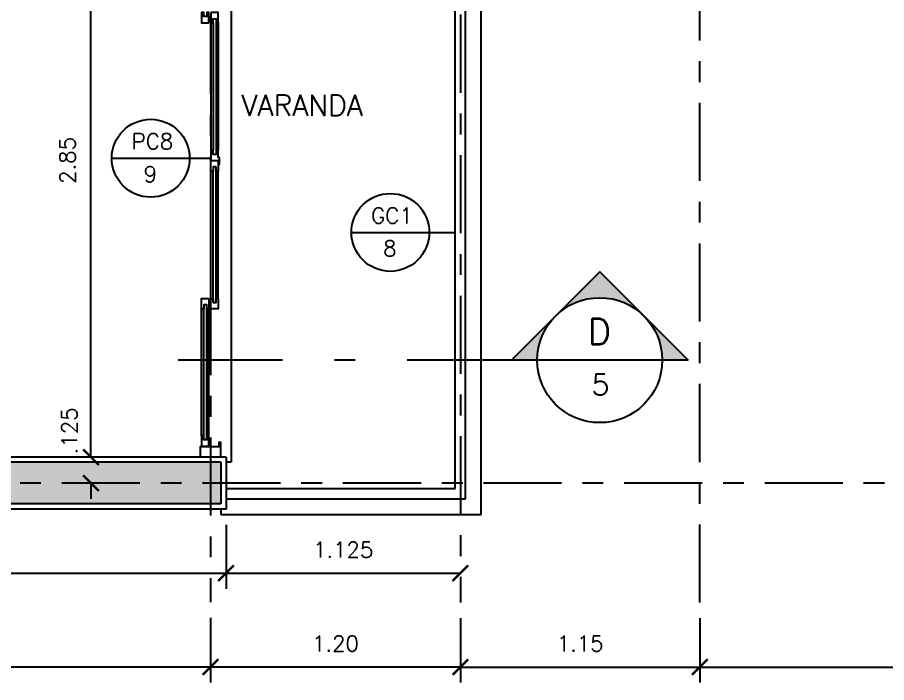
# Model space of a CAD drawing. Header units: millimetres. Extents: x 128 to 761, y 122 to 191.
# Drawn here: x 211.787 to 215.961, y 124.079 to 127.274 of the extents above; entities that cross this region are included whole.
import ezdxf
from ezdxf.enums import TextEntityAlignment as Align

# ---------------------------------------------------------------- set-up
doc = ezdxf.new("R2010")
doc.units = ezdxf.units.MM
doc.linetypes.add('CENTER', pattern=[0.6, 0.375, -0.075, 0.075, -0.075])
doc.linetypes.add('DASHDOT', pattern=[1, 0.5, -0.25, 0, -0.25])
for name, color, linetype in [('ALV', 5, 'Continuous'), ('CAIX', 2, 'Continuous'), ('CAIXN', 7, 'Continuous'), ('COTAS', 1, 'Continuous'), ('EIXOS', 141, 'CENTER'), ('LVISTA02', 1, 'Continuous'), ('NOTAS', 2, 'Continuous'), ('REVEST', 2, 'Continuous'), ('SOLID', 8, 'Continuous'), ('TEXT', 3, 'Continuous')]:
    doc.layers.add(name, color=color, linetype=linetype)
doc.styles.add('100-50', font='romans.shx', dxfattribs={"height": 0.125})
doc.styles.add('60-50', font='romans.shx', dxfattribs={"height": 0.075})
doc.styles.add('80-50', font='romans.shx', dxfattribs={"height": 0.1})
doc.dimstyles.new('50', dxfattribs={"dimtxt": 0.1, "dimasz": 2.5, "dimexe": 1.25, "dimexo": 0.625, "dimgap": 0.075, "dimtad": 1, "dimzin": 0, "dimdsep": 46, "dimtxsty": '60-50', "dimcen": 2.5, "dimclrt": 3, "dimadec": 0, "dimazin": 0, "dimtfac": 1, "dimtmove": 0, "dimatfit": 3, "dimfxl": 1, "dimarcsym": 0})

# ---------------------------------------------------------------- blocks, each defined once
blk = doc.blocks.new('_ARCHTICK')
at = {"color": 0, "linetype": 'ByBlock', "const_width": 0.15}
blk.add_lwpolyline([(-0.5, -0.5), (0.5, 0.5)], dxfattribs=at)
blk = doc.blocks.new('*D183')
at = {"layer": 'COTAS', "color": 0, "lineweight": -2}
for p, q in [((212.714, 124.3898), (212.714, 124.0791)), ((213.914, 124.3885), (213.914, 124.0791)), ((213.914, 124.1541), (212.714, 124.1541))]:
    blk.add_line(p, q, dxfattribs=at)
at = {"layer": 'DEFPOINTS', "color": 0}
for p in [(212.714, 124.4648), (213.914, 124.4635), (212.714, 124.1541)]:
    blk.add_point(p, dxfattribs=at)
at = {"layer": 'COTAS', "color": 0, "lineweight": -2, "xscale": 0.075, "yscale": 0.075, "zscale": 0.075, "rotation": 180}
blk.add_blockref('_ARCHTICK', (212.714, 124.1541), dxfattribs=at)
at = {"layer": 'COTAS', "color": 0, "lineweight": -2, "xscale": 0.075, "yscale": 0.075, "zscale": 0.075}
blk.add_blockref('_ARCHTICK', (213.914, 124.1541), dxfattribs=at)
at = {"layer": 'COTAS', "color": 3, "insert": (213.314, 124.2666), "char_height": 0.075, "attachment_point": 5, "style": '60-50'}
blk.add_mtext('1.20', dxfattribs=at)
blk = doc.blocks.new('*D184')
at = {"layer": 'COTAS', "color": 0, "lineweight": -2}
for p, q in [((209.114, 124.3898), (209.114, 124.0791)), ((212.714, 124.1541), (209.114, 124.1541))]:
    blk.add_line(p, q, dxfattribs=at)
at = {"layer": 'DEFPOINTS', "color": 0}
for p in [(209.114, 124.4648), (212.714, 124.4648), (209.114, 124.1541)]:
    blk.add_point(p, dxfattribs=at)
at = {"layer": 'COTAS', "color": 0, "lineweight": -2, "xscale": 0.075, "yscale": 0.075, "zscale": 0.075, "rotation": 180}
blk.add_blockref('_ARCHTICK', (209.114, 124.1541), dxfattribs=at)
at = {"layer": 'COTAS', "color": 0, "lineweight": -2, "xscale": 0.075, "yscale": 0.075, "zscale": 0.075}
blk.add_blockref('_ARCHTICK', (212.714, 124.1541), dxfattribs=at)
at = {"layer": 'COTAS', "color": 3, "insert": (211.0904, 124.2666), "char_height": 0.075, "attachment_point": 5, "style": '60-50'}
blk.add_mtext('3.60', dxfattribs=at)
blk = doc.blocks.new('*D220')
at = {"layer": 'COTAS', "color": 0, "lineweight": -2}
for p, q in [((215.064, 124.3885), (215.064, 124.0791)), ((213.914, 124.1541), (215.064, 124.1541))]:
    blk.add_line(p, q, dxfattribs=at)
at = {"layer": 'DEFPOINTS', "color": 0}
for p in [(215.064, 124.4635), (213.914, 124.1541), (215.064, 124.1541)]:
    blk.add_point(p, dxfattribs=at)
at = {"layer": 'COTAS', "color": 0, "lineweight": -2, "xscale": 0.075, "yscale": 0.075, "zscale": 0.075, "rotation": 180}
blk.add_blockref('_ARCHTICK', (213.914, 124.1541), dxfattribs=at)
at = {"layer": 'COTAS', "color": 0, "lineweight": -2, "xscale": 0.075, "yscale": 0.075, "zscale": 0.075}
blk.add_blockref('_ARCHTICK', (215.064, 124.1541), dxfattribs=at)
at = {"layer": 'COTAS', "color": 3, "insert": (214.489, 124.2666), "char_height": 0.075, "attachment_point": 5, "style": '60-50'}
blk.add_mtext('1.15', dxfattribs=at)
blk = doc.blocks.new('*D221')
at = {"layer": 'COTAS', "color": 0, "lineweight": -2}
for p, q in [((220.214, 124.3885), (220.214, 124.0791)), ((215.064, 124.1541), (220.214, 124.1541))]:
    blk.add_line(p, q, dxfattribs=at)
at = {"layer": 'DEFPOINTS', "color": 0}
for p in [(215.064, 124.4635), (220.214, 124.4635), (220.214, 124.1541)]:
    blk.add_point(p, dxfattribs=at)
at = {"layer": 'COTAS', "color": 0, "lineweight": -2, "xscale": 0.075, "yscale": 0.075, "zscale": 0.075, "rotation": 180}
blk.add_blockref('_ARCHTICK', (215.064, 124.1541), dxfattribs=at)
at = {"layer": 'COTAS', "color": 0, "lineweight": -2, "xscale": 0.075, "yscale": 0.075, "zscale": 0.075}
blk.add_blockref('_ARCHTICK', (220.214, 124.1541), dxfattribs=at)
at = {"layer": 'COTAS', "color": 3, "insert": (217.639, 124.2666), "char_height": 0.075, "attachment_point": 5, "style": '60-50'}
blk.add_mtext('5.15', dxfattribs=at)
blk = doc.blocks.new('*D257')
at = {"layer": 'COTAS', "color": 0, "lineweight": -2}
for p, q in [((212.789, 124.8371), (212.789, 124.5295)), ((209.039, 124.6045), (212.789, 124.6045))]:
    blk.add_line(p, q, dxfattribs=at)
at = {"layer": 'DEFPOINTS', "color": 0}
for p in [(209.039, 124.9121), (212.789, 124.9121), (212.789, 124.6045)]:
    blk.add_point(p, dxfattribs=at)
at = {"layer": 'COTAS', "color": 0, "lineweight": -2, "xscale": 0.075, "yscale": 0.075, "zscale": 0.075, "rotation": 180}
blk.add_blockref('_ARCHTICK', (209.039, 124.6045), dxfattribs=at)
at = {"layer": 'COTAS', "color": 0, "lineweight": -2, "xscale": 0.075, "yscale": 0.075, "zscale": 0.075}
blk.add_blockref('_ARCHTICK', (212.789, 124.6045), dxfattribs=at)
at = {"layer": 'COTAS', "color": 3, "insert": (210.914, 124.717), "char_height": 0.075, "attachment_point": 5, "style": '60-50'}
blk.add_mtext('3.75', dxfattribs=at)
blk = doc.blocks.new('*D258')
at = {"layer": 'COTAS', "color": 0, "lineweight": -2}
blk.add_line((212.789, 124.6045), (213.914, 124.6045), dxfattribs=at)
at = {"layer": 'DEFPOINTS', "color": 0}
for p in [(212.789, 124.9121), (213.914, 124.6045), (213.914, 124.6045)]:
    blk.add_point(p, dxfattribs=at)
at = {"layer": 'COTAS', "color": 0, "lineweight": -2, "xscale": 0.075, "yscale": 0.075, "zscale": 0.075, "rotation": 180}
blk.add_blockref('_ARCHTICK', (212.789, 124.6045), dxfattribs=at)
at = {"layer": 'COTAS', "color": 0, "lineweight": -2, "xscale": 0.075, "yscale": 0.075, "zscale": 0.075}
blk.add_blockref('_ARCHTICK', (213.914, 124.6045), dxfattribs=at)
at = {"layer": 'COTAS', "color": 3, "insert": (213.3515, 124.717), "char_height": 0.075, "attachment_point": 5, "style": '60-50'}
blk.add_mtext('1.125', dxfattribs=at)
blk = doc.blocks.new('*D292')
at = {"layer": 'COTAS', "color": 0, "lineweight": -2}
for p, q in [((212.1402, 125.1621), (212.1402, 125.2371)), ((212.1402, 125.0371), (212.1402, 124.9621))]:
    blk.add_line(p, q, dxfattribs=at)
at = {"layer": 'DEFPOINTS', "color": 0}
for p in [(212.1402, 125.1621), (212.1402, 125.1621), (212.1402, 125.0371)]:
    blk.add_point(p, dxfattribs=at)
at = {"layer": 'COTAS', "color": 0, "lineweight": -2, "xscale": 0.075, "yscale": 0.075, "zscale": 0.075}
for p, rotation in [((212.1402, 125.1621), 270), ((212.1402, 125.0371), 90)]:
    blk.add_blockref('_ARCHTICK', p, dxfattribs=dict(at, rotation=rotation))
at = {"layer": 'COTAS', "color": 3, "insert": (212.0368, 125.2878), "char_height": 0.075, "attachment_point": 5, "rotation": 90, "style": '60-50'}
blk.add_mtext('.125', dxfattribs=at)
blk = doc.blocks.new('*D293')
at = {"layer": 'COTAS', "color": 0, "lineweight": -2}
blk.add_line((212.1402, 125.1621), (212.1402, 128.0121), dxfattribs=at)
at = {"layer": 'DEFPOINTS', "color": 0}
for p in [(212.1402, 128.0121), (212.1402, 128.0121), (212.1402, 125.1621)]:
    blk.add_point(p, dxfattribs=at)
at = {"layer": 'COTAS', "color": 0, "lineweight": -2, "xscale": 0.075, "yscale": 0.075, "zscale": 0.075}
for p, rotation in [((212.1402, 128.0121), 90), ((212.1402, 125.1621), 270)]:
    blk.add_blockref('_ARCHTICK', p, dxfattribs=dict(at, rotation=rotation))
at = {"layer": 'COTAS', "color": 3, "insert": (212.0277, 126.5871), "char_height": 0.075, "attachment_point": 5, "rotation": 90, "style": '60-50'}
blk.add_mtext('2.85', dxfattribs=at)

msp = doc.modelspace()

# ---------------------------------------------------------------- hatches: boundary and pattern name
at = {"layer": 'NOTAS'}
h = msp.add_hatch(color=1, dxfattribs=at)
h.paths.add_polyline_path([(214.7955, 125.8397), (214.5834, 126.0519), (214.3713, 125.8397, -0.414214)])
h.paths.add_polyline_path([(214.3713, 125.8397), (214.1592, 125.6276), (214.2834, 125.6276, -0.198912)])
h.paths.add_polyline_path([(214.8834, 125.6276), (215.0077, 125.6276), (214.7955, 125.8397, -0.198912)])
at = {"layer": 'SOLID'}
h = msp.add_hatch(color=256, dxfattribs=at)
h.paths.add_polyline_path([(212.014, 128.1371), (212.014, 128.0371), (213.864, 128.0371), (213.864, 127.9371), (213.964, 127.9371), (213.964, 128.1371)])
h.paths.add_polyline_path([(209.064, 125.1371), (209.064, 124.9371), (212.764, 124.9371), (212.764, 125.1371)])

# ---------------------------------------------------------------- linework, layer by layer
at = {"layer": 'ALV'}
for p, q in [((212.764, 125.1371), (209.064, 125.1371)), ((212.764, 125.1371), (212.764, 124.9371)), ((212.764, 124.9371), (209.064, 124.9371))]:
    msp.add_line(p, q, dxfattribs=at)
at = {"layer": 'CAIX'}
for p, q in [((213.889, 125.0121), (213.889, 127.9121)), ((213.939, 124.9621), (213.939, 127.9121)), ((212.7265, 127.2477), (212.7265, 126.6359)), ((212.7415, 127.2477), (212.7415, 126.6359)), ((212.7265, 125.9065), (212.7265, 126.5359)), ((212.7415, 125.9065), (212.7415, 126.5359)), ((212.6815, 125.2471), (212.6815, 125.874)), ((212.6965, 125.2471), (212.6965, 125.874)), ((212.789, 125.0121), (213.889, 125.0121)), ((212.789, 124.9621), (213.939, 124.9621))]:
    msp.add_line(p, q, dxfattribs=at)
at = {"layer": 'CAIX', "color": 1}
for p, q in [((212.7165, 127.2502), (212.7165, 126.6359)), ((212.7515, 127.2502), (212.7515, 126.6359)), ((212.7165, 125.924), (212.7165, 126.5359)), ((212.7515, 125.924), (212.7515, 126.5359)), ((212.6715, 125.2646), (212.6715, 125.874)), ((212.7065, 125.2646), (212.7065, 125.874))]:
    msp.add_line(p, q, dxfattribs=at)
at = {"layer": 'CAIX'}
for points in [[(212.7065, 127.2477), (212.7065, 127.2977), (212.6965, 127.2977), (212.6965, 127.2777), (212.6815, 127.2777), (212.6815, 127.2977), (212.6715, 127.2977), (212.6715, 127.2477)], [(212.7165, 127.2977), (212.7165, 127.2477), (212.7265, 127.2477), (212.7265, 127.2677), (212.7415, 127.2677), (212.7415, 127.2477), (212.7515, 127.2477), (212.7515, 127.2977)], [(212.7415, 126.6359), (212.7415, 126.6159), (212.7265, 126.6159), (212.7265, 126.6359), (212.7165, 126.6359), (212.7165, 126.5859), (212.7515, 126.5859), (212.7515, 126.5685), (212.757, 126.5685), (212.757, 126.6009), (212.7515, 126.6009), (212.7515, 126.6359)], [(212.7415, 126.5559), (212.7265, 126.5559), (212.7265, 126.5359), (212.7165, 126.5359), (212.7165, 126.5859), (212.7515, 126.5859), (212.7515, 126.5359), (212.7415, 126.5359)], [(212.7065, 125.924), (212.7065, 125.874), (212.6965, 125.874), (212.6965, 125.894), (212.6815, 125.894), (212.6815, 125.874), (212.6715, 125.874), (212.6715, 125.924)], [(212.7165, 125.874), (212.7165, 125.924), (212.7265, 125.924), (212.7265, 125.904), (212.7415, 125.904), (212.7415, 125.924), (212.7515, 125.924), (212.7515, 125.874)], [(212.7065, 125.2146), (212.7065, 125.2646), (212.6965, 125.2646), (212.6965, 125.2446), (212.6815, 125.2446), (212.6815, 125.2646), (212.6715, 125.2646), (212.6715, 125.2146)]]:
    msp.add_lwpolyline(points, close=True, dxfattribs=at)
msp.add_lwpolyline([(212.764, 125.1621), (212.764, 125.2321), (212.754, 125.2321), (212.754, 125.2121), (212.664, 125.2121), (212.664, 125.1621)], dxfattribs=at)
at = {"layer": 'CAIXN', "color": 8, "ltscale": 0.5}
for p, q in [((212.2401, 126.5976), (212.7165, 126.5976)), ((213.3908, 126.2413), (213.889, 126.2413))]:
    msp.add_line(p, q, dxfattribs=at)
for centre in [(212.4271, 126.5976), (213.5778, 126.2413)]:
    msp.add_circle(centre, 0.187, dxfattribs=at)
at = {"layer": 'EIXOS'}
for p, q in [((215.064, 124.4635), (215.064, 137.9504)), ((212.714, 128.6311), (212.714, 124.4648)), ((213.914, 128.6371), (213.914, 124.4635)), ((220.4752, 125.0371), (199.4785, 125.0371))]:
    msp.add_line(p, q, dxfattribs=at)
at = {"layer": 'LVISTA02'}
for p, q in [((212.814, 128.0121), (212.814, 125.1371)), ((214.014, 124.8871), (214.014, 127.8871)), ((212.814, 125.1371), (212.789, 125.1371)), ((212.764, 124.9121), (212.764, 124.8871)), ((212.764, 124.8871), (214.014, 124.8871))]:
    msp.add_line(p, q, dxfattribs=at)
at = {"layer": 'NOTAS', "color": 5, "linetype": 'DASHDOT'}
msp.add_line((214.1592, 125.6276), (212.5406, 125.6276), dxfattribs=at)
at = {"layer": 'NOTAS', "color": 1, "ltscale": 0.5}
msp.add_lwpolyline([(215.0077, 125.6276), (214.1592, 125.6276), (214.5834, 126.0519)], close=True, dxfattribs=at)
at = {"layer": 'NOTAS', "color": 2, "ltscale": 0.5}
msp.add_circle((214.5834, 125.6276), 0.3, dxfattribs=at)
at = {"layer": 'REVEST'}
for p, q in [((212.789, 125.1621), (209.039, 125.1621)), ((212.789, 125.1621), (212.789, 124.9121)), ((212.789, 124.9121), (209.039, 124.9121))]:
    msp.add_line(p, q, dxfattribs=at)

# ---------------------------------------------------------------- texts
at = {"layer": 'CAIXN', "color": 2, "ltscale": 0.5, "char_height": 0.075, "attachment_point": 5, "style": '60-50'}
for s, insert in [('PC8', (212.4351, 126.6785)), ('9', (212.4253, 126.5208)), ('GC1', (213.5857, 126.3221)), ('8', (213.576, 126.1644))]:
    msp.add_mtext(s, dxfattribs=dict(at, insert=insert))
at = {"layer": 'NOTAS', "color": 5, "ltscale": 0.5, "style": '100-50'}
msp.add_text('D', height=0.125, dxfattribs=at).set_placement((214.5247, 125.7022))
at = {"layer": 'NOTAS', "color": 2, "ltscale": 0.5, "style": '100-50'}
msp.add_text('5', height=0.1, dxfattribs=at).set_placement((214.5867, 125.4597), align=Align.CENTER)
at = {"layer": 'TEXT', "style": '80-50'}
msp.add_text('VARANDA', height=0.1, dxfattribs=at).set_placement((212.8624, 126.8016))

# ---------------------------------------------------------------- dimensions: what is measured, and where the dimension line sits
at = {"layer": 'COTAS'}
dim = msp.add_linear_dim(base=(212.1402, 128.0121), p1=(212.1402, 125.1621), p2=(212.1402, 128.0121), angle=90, dimstyle='50', override={"dimasz": 0.075, "dimexe": 0.075, "dimexo": 0.075, "dimzin": 4, "dimblk1": 'ARCHTICK', "dimblk2": 'ARCHTICK', "dimsah": 1, "dimse1": 1, "dimtofl": 0, "dimtmove": 2}, dxfattribs=at)
dim.commit()
dim.dimension.update_dxf_attribs({"geometry": '*D293', "text_midpoint": (212.0277, 126.5871)})
dim = msp.add_linear_dim(base=(212.1402, 125.1621), p1=(212.1402, 125.0371), p2=(212.1402, 125.1621), angle=90, dimstyle='50', override={"dimasz": 0.075, "dimexe": 0.075, "dimexo": 0.075, "dimdec": 3, "dimzin": 4, "dimblk1": 'ARCHTICK', "dimblk2": 'ARCHTICK', "dimsah": 1, "dimtofl": 0, "dimtmove": 2}, dxfattribs=at)
dim.commit()
dim.dimension.update_dxf_attribs({"geometry": '*D292', "text_midpoint": (212.0368, 125.2878), "dimtype": 160})
for base, p1, p2, override, picture, middle in [((212.789, 124.6045), (209.039, 124.9121), (212.789, 124.9121), {"dimasz": 0.075, "dimexe": 0.075, "dimexo": 0.075, "dimzin": 4, "dimblk1": 'ARCHTICK', "dimblk2": 'ARCHTICK', "dimsah": 1, "dimse1": 1, "dimtofl": 0, "dimtmove": 2}, '*D257', (210.914, 124.717)), ((213.914, 124.6045), (212.789, 124.9121), (213.914, 124.6045), {"dimasz": 0.075, "dimexe": 0.075, "dimexo": 0.075, "dimdec": 3, "dimzin": 4, "dimblk1": 'ARCHTICK', "dimblk2": 'ARCHTICK', "dimsah": 1, "dimse1": 1, "dimtofl": 0, "dimtmove": 2}, '*D258', (213.3515, 124.717)), ((212.714, 124.1541), (213.914, 124.4635), (212.714, 124.4648), {"dimasz": 0.075, "dimexe": 0.075, "dimexo": 0.075, "dimzin": 4, "dimblk1": 'ARCHTICK', "dimblk2": 'ARCHTICK', "dimsah": 1, "dimtmove": 2}, '*D183', (213.314, 124.2666)), ((215.064, 124.1541), (213.914, 124.1541), (215.064, 124.4635), {"dimasz": 0.075, "dimexe": 0.075, "dimexo": 0.075, "dimzin": 4, "dimblk1": 'ARCHTICK', "dimblk2": 'ARCHTICK', "dimsah": 1, "dimtmove": 2}, '*D220', (214.489, 124.2666)), ((220.214, 124.1541), (215.064, 124.4635), (220.214, 124.4635), {"dimasz": 0.075, "dimexe": 0.075, "dimexo": 0.075, "dimzin": 4, "dimblk1": 'ARCHTICK', "dimblk2": 'ARCHTICK', "dimsah": 1, "dimse1": 1, "dimtmove": 2}, '*D221', (217.639, 124.2666))]:
    dim = msp.add_linear_dim(base=base, p1=p1, p2=p2, dimstyle='50', override=override, dxfattribs=at)
    dim.commit()
    dim.dimension.update_dxf_attribs({"geometry": picture, "text_midpoint": middle})
dim = msp.add_linear_dim(base=(209.114, 124.1541), p1=(212.714, 124.4648), p2=(209.114, 124.4648), dimstyle='50', override={"dimasz": 0.075, "dimexe": 0.075, "dimexo": 0.075, "dimzin": 4, "dimblk1": 'ARCHTICK', "dimblk2": 'ARCHTICK', "dimsah": 1, "dimse1": 1, "dimtmove": 2}, dxfattribs=at)
dim.commit()
dim.dimension.update_dxf_attribs({"geometry": '*D184', "text_midpoint": (211.0904, 124.2666), "dimtype": 160})

doc.saveas('drawing.dxf')
